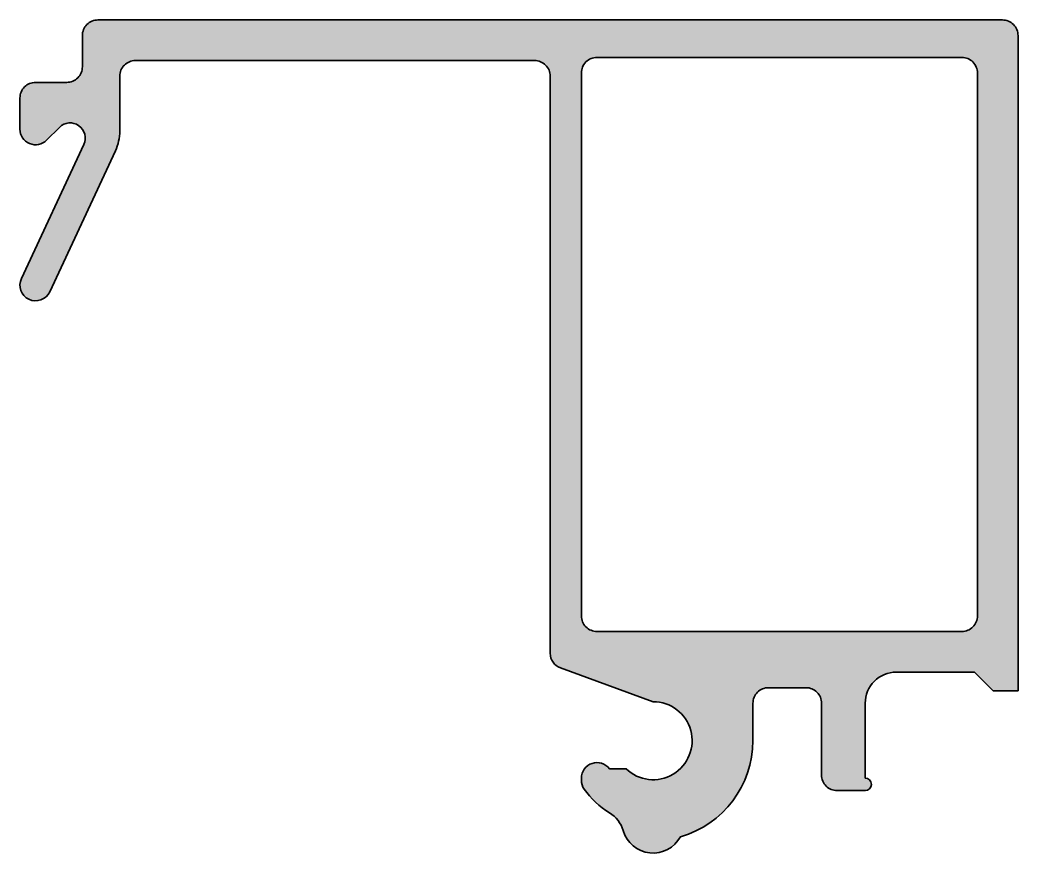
# Model space of a CAD drawing. Header units: inches. Extents: x 103.2 to 135.2, y 98 to 124.7.
import ezdxf

# ---------------------------------------------------------------- set-up
doc = ezdxf.new("R2010")
doc.units = ezdxf.units.IN
doc.header["$MEASUREMENT"] = 0
doc.layers.add('S03_AL_Kontur', color=255, linetype='Continuous', lineweight=35)
doc.layers.add('S04_AL_Schraffur', color=253, linetype='Continuous', lineweight=25)

msp = doc.modelspace()

# ---------------------------------------------------------------- hatches: boundary and pattern name
at = {"layer": 'S04_AL_Schraffur'}
h = msp.add_hatch(color=256, dxfattribs=at)
h.dxf.hatch_style = 1
h.paths.add_polyline_path([(134.726, 124.698, -0.414214), (135.226, 124.198), (135.226, 103.198), (134.426, 103.198), (133.826, 103.798), (131.326, 103.798, 0.414214), (130.326, 102.798), (130.326, 100.398, -1), (130.326, 99.998), (129.426, 99.998, -0.414214), (128.926, 100.498), (128.926, 102.798, 0.414214), (128.426, 103.298), (127.226, 103.298, 0.414214), (126.726, 102.798), (126.726, 101.598, -0.334875), (124.405, 98.521, -0.669137), (122.567, 98.716, 0.187123), (122.126, 99.29, -0.103612), (121.317, 100.046, -0.171016), (121.227, 100.366, -0.745729), (122.126, 100.698), (122.659, 100.698, 1.481801), (123.526, 102.848), (120.555, 103.929, -0.315299), (120.226, 104.399), (120.226, 122.898, 0.414214), (119.726, 123.398), (106.926, 123.398, 0.414214), (106.426, 122.898), (106.426, 121.138, -0.109518), (106.285, 120.504), (104.179, 115.987, -1), (103.273, 116.409), (105.276, 120.705, 0.8391), (104.49, 121.255), (104.08, 120.844, -0.668179), (103.226, 121.198), (103.226, 122.198, -0.414214), (103.726, 122.698), (104.726, 122.698, 0.414214), (105.226, 123.198), (105.226, 124.198, -0.414214), (105.726, 124.698)])
h.paths.add_polyline_path([(121.226, 122.998), (121.226, 105.598, 0.414214), (121.726, 105.098), (133.426, 105.098, 0.414214), (133.926, 105.598), (133.926, 122.998, 0.414214), (133.426, 123.498), (121.726, 123.498, 0.414214)], flags=16)

# ---------------------------------------------------------------- linework, layer by layer
at = {"layer": 'S03_AL_Kontur'}
for points in [[(122.126, 99.29, -0.187123), (122.567, 98.716, 0.669137), (124.405, 98.521, 0.334875), (126.726, 101.598), (126.726, 102.798, -0.414214), (127.226, 103.298), (128.426, 103.298, -0.414214), (128.926, 102.798), (128.926, 100.498, 0.414214), (129.426, 99.998), (130.326, 99.998, 1), (130.326, 100.398), (130.326, 102.798, -0.414214), (131.326, 103.798), (133.826, 103.798), (134.426, 103.198), (135.226, 103.198), (135.226, 124.198, 0.414214), (134.726, 124.698), (105.726, 124.698, 0.414214), (105.226, 124.198), (105.226, 123.198, -0.414214), (104.726, 122.698), (103.726, 122.698, 0.414214), (103.226, 122.198), (103.226, 121.198, 0.668179), (104.08, 120.844), (104.49, 121.255, -0.8391), (105.276, 120.705), (103.273, 116.409, 1), (104.179, 115.987), (106.285, 120.504, 0.109518), (106.426, 121.138), (106.426, 122.898, -0.414214), (106.926, 123.398), (119.726, 123.398, -0.414214), (120.226, 122.898), (120.226, 104.399, 0.315299), (120.555, 103.929), (123.526, 102.848, -1.481801), (122.659, 100.698), (122.126, 100.698, 0.720759), (121.226, 100.398), (121.226, 100.333, 0.154347), (121.317, 100.046, 0.103612)], [(121.726, 105.098, -0.414214), (121.226, 105.598), (121.226, 122.998, -0.414214), (121.726, 123.498), (133.426, 123.498, -0.414214), (133.926, 122.998), (133.926, 105.598, -0.414214), (133.426, 105.098)]]:
    msp.add_lwpolyline(points, format="xyb", close=True, dxfattribs=at)

doc.saveas('drawing.dxf')
